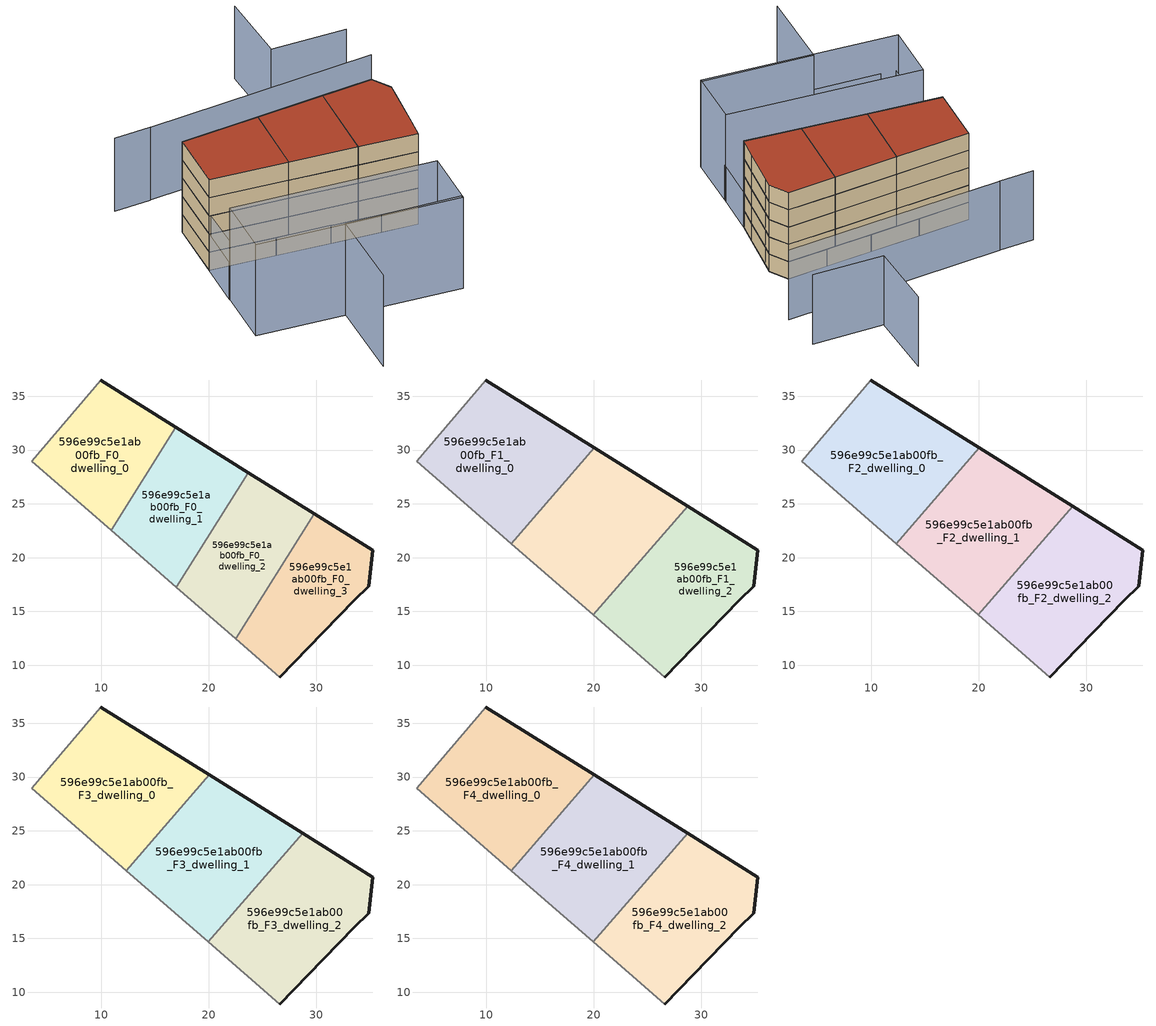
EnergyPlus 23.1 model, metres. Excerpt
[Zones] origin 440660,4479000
596e99c5e1ab00fb_F0_dwelling_0
 floor ground (EU_floor_Construction): 10.9,22.53 16.93,32.14 9.95,36.51 3.51,28.95 z0
 wall outside (EU_wall_Construction): 9.95,36.51 16.93,32.14 z0:3
 wall to 596e99c5e1ab00fb_F0_dwelling_1 (EU_wall_Construction): 16.93,32.14 10.9,22.53 z0:3
 wall adiabatic (EU_wall_Construction): 10.9,22.53 3.51,28.95 9.95,36.51 z0:3
596e99c5e1ab00fb_F0_dwelling_1
 floor ground (EU_floor_Construction): 16.98,17.25 23.67,27.91 16.93,32.14 10.9,22.53 z0
 wall outside (EU_wall_Construction): 16.93,32.14 23.67,27.91 z0:3
 wall to 596e99c5e1ab00fb_F0_dwelling_2 (EU_wall_Construction): 23.67,27.91 16.98,17.25 z0:3
 wall adiabatic (EU_wall_Construction): 16.98,17.25 10.9,22.53 z0:3
596e99c5e1ab00fb_F0_dwelling_2
 floor ground (EU_floor_Construction): 22.51,12.44 29.81,24.07 23.67,27.91 16.98,17.25 z0
 wall outside (EU_wall_Construction): 23.67,27.91 29.81,24.07 z0:3
 wall to 596e99c5e1ab00fb_F0_dwelling_3 (EU_wall_Construction): 29.81,24.07 22.51,12.44 z0:3
 wall adiabatic (EU_wall_Construction): 22.51,12.44 16.98,17.25 z0:3
596e99c5e1ab00fb_F0_dwelling_3
 floor ground (EU_floor_Construction): 29.25,11.6 33.52,16.03 34.84,17.36 35.24,20.66 29.81,24.07 22.51,12.44 26.59,8.9 z0
 wall outside (EU_wall_Construction): 29.81,24.07 35.24,20.66 34.84,17.36 33.52,16.03 29.25,11.6 26.59,8.9 z0:3
 wall adiabatic (EU_wall_Construction): 26.59,8.9 22.51,12.44 z0:3
596e99c5e1ab00fb_F1_dwelling_0
 floor to 596e99c5e1ab00fb_F0_dwelling_0 (EU_floor_Construction): 10.9,22.53 16.93,32.14 9.95,36.51 3.51,28.95 z3
 floor to 596e99c5e1ab00fb_F0_dwelling_1 (EU_floor_Construction): 12.31,21.31 20.03,30.2 16.93,32.14 10.9,22.53 z3
 wall outside (EU_wall_Construction): 9.95,36.51 20.03,30.2 z3:6
 wall to 596e99c5e1ab00fb_F1_dwelling_1 (EU_wall_Construction): 20.03,30.2 12.31,21.31 z3:6
 wall adiabatic (EU_wall_Construction): 12.31,21.31 3.51,28.95 9.95,36.51 z3:6
596e99c5e1ab00fb_F1_dwelling_1
 floor to 596e99c5e1ab00fb_F0_dwelling_2 (EU_floor_Construction): 19.94,14.68 28.7,24.76 23.67,27.91 16.98,17.25 z3
 floor to 596e99c5e1ab00fb_F0_dwelling_1 (EU_floor_Construction): 16.98,17.25 23.67,27.91 20.03,30.2 12.31,21.31 z3
 wall outside (EU_wall_Construction): 20.03,30.2 28.7,24.76 z3:6
 wall to 596e99c5e1ab00fb_F1_dwelling_2 (EU_wall_Construction): 28.7,24.76 19.94,14.68 z3:6
 wall adiabatic (EU_wall_Construction): 19.94,14.68 12.31,21.31 z3:6
596e99c5e1ab00fb_F1_dwelling_2
 floor to 596e99c5e1ab00fb_F0_dwelling_3 (EU_floor_Construction): 29.25,11.6 33.52,16.03 34.84,17.36 35.24,20.66 29.81,24.07 22.51,12.44 26.59,8.9 z3
 floor to 596e99c5e1ab00fb_F0_dwelling_2 (EU_floor_Construction): 22.51,12.44 29.81,24.07 28.7,24.76 19.94,14.68 z3
 wall outside (EU_wall_Construction): 28.7,24.76 35.24,20.66 34.84,17.36 33.52,16.03 29.25,11.6 26.59,8.9 z3:6
 wall adiabatic (EU_wall_Construction): 26.59,8.9 19.94,14.68 z3:6
596e99c5e1ab00fb_F2_dwelling_0
 floor to 596e99c5e1ab00fb_F1_dwelling_0 (EU_floor_Construction): 12.31,21.31 20.03,30.2 9.95,36.51 3.51,28.95 z6
 wall outside (EU_wall_Construction): 9.95,36.51 20.03,30.2 z6:9
 wall to 596e99c5e1ab00fb_F2_dwelling_1 (EU_wall_Construction): 20.03,30.2 12.31,21.31 z6:9
 wall adiabatic (EU_wall_Construction): 12.31,21.31 3.51,28.95 9.95,36.51 z6:9
596e99c5e1ab00fb_F2_dwelling_1
 floor to 596e99c5e1ab00fb_F1_dwelling_1 (EU_floor_Construction): 19.94,14.68 28.7,24.76 20.03,30.2 12.31,21.31 z6
 wall outside (EU_wall_Construction): 20.03,30.2 28.7,24.76 z6:9
 wall to 596e99c5e1ab00fb_F2_dwelling_2 (EU_wall_Construction): 28.7,24.76 19.94,14.68 z6:9
 wall adiabatic (EU_wall_Construction): 19.94,14.68 12.31,21.31 z6:9
596e99c5e1ab00fb_F2_dwelling_2
 floor to 596e99c5e1ab00fb_F1_dwelling_2 (EU_floor_Construction): 29.25,11.6 33.52,16.03 34.84,17.36 35.24,20.66 28.7,24.76 19.94,14.68 26.59,8.9 z6
 wall outside (EU_wall_Construction): 28.7,24.76 35.24,20.66 34.84,17.36 33.52,16.03 29.25,11.6 26.59,8.9 z6:9
 wall adiabatic (EU_wall_Construction): 26.59,8.9 19.94,14.68 z6:9
596e99c5e1ab00fb_F3_dwelling_0
 floor to 596e99c5e1ab00fb_F2_dwelling_0 (EU_floor_Construction): 12.31,21.31 20.03,30.2 9.95,36.51 3.51,28.95 z9
 wall outside (EU_wall_Construction): 9.95,36.51 20.03,30.2 z9:12
 wall to 596e99c5e1ab00fb_F3_dwelling_1 (EU_wall_Construction): 20.03,30.2 12.31,21.31 z9:12
 wall adiabatic (EU_wall_Construction): 12.31,21.31 3.51,28.95 9.95,36.51 z9:12
596e99c5e1ab00fb_F3_dwelling_1
 floor to 596e99c5e1ab00fb_F2_dwelling_1 (EU_floor_Construction): 19.94,14.68 28.7,24.76 20.03,30.2 12.31,21.31 z9
 wall outside (EU_wall_Construction): 20.03,30.2 28.7,24.76 z9:12
 wall to 596e99c5e1ab00fb_F3_dwelling_2 (EU_wall_Construction): 28.7,24.76 19.94,14.68 z9:12
 wall adiabatic (EU_wall_Construction): 19.94,14.68 12.31,21.31 z9:12
596e99c5e1ab00fb_F3_dwelling_2
 floor to 596e99c5e1ab00fb_F2_dwelling_2 (EU_floor_Construction): 29.25,11.6 33.52,16.03 34.84,17.36 35.24,20.66 28.7,24.76 19.94,14.68 26.59,8.9 z9
 wall outside (EU_wall_Construction): 28.7,24.76 35.24,20.66 34.84,17.36 33.52,16.03 29.25,11.6 26.59,8.9 z9:12
 wall adiabatic (EU_wall_Construction): 26.59,8.9 19.94,14.68 z9:12
596e99c5e1ab00fb_F4_dwelling_0
 floor to 596e99c5e1ab00fb_F3_dwelling_0 (EU_floor_Construction): 12.31,21.31 20.03,30.2 9.95,36.51 3.51,28.95 z12
 wall outside (EU_wall_Construction): 9.95,36.51 20.03,30.2 z12:15
 wall to 596e99c5e1ab00fb_F4_dwelling_1 (EU_wall_Construction): 20.03,30.2 12.31,21.31 z12:15
 wall adiabatic (EU_wall_Construction): 12.31,21.31 3.51,28.95 9.95,36.51 z12:15
 roof outside (EU_roof_Construction): 20.03,30.2 12.31,21.31 3.51,28.95 9.95,36.51 z15
596e99c5e1ab00fb_F4_dwelling_1
 floor to 596e99c5e1ab00fb_F3_dwelling_1 (EU_floor_Construction): 19.94,14.68 28.7,24.76 20.03,30.2 12.31,21.31 z12
 wall outside (EU_wall_Construction): 20.03,30.2 28.7,24.76 z12:15
 wall to 596e99c5e1ab00fb_F4_dwelling_2 (EU_wall_Construction): 28.7,24.76 19.94,14.68 z12:15
 wall adiabatic (EU_wall_Construction): 19.94,14.68 12.31,21.31 z12:15
 roof outside (EU_roof_Construction): 28.7,24.76 19.94,14.68 12.31,21.31 20.03,30.2 z15
596e99c5e1ab00fb_F4_dwelling_2
 floor to 596e99c5e1ab00fb_F3_dwelling_2 (EU_floor_Construction): 29.25,11.6 33.52,16.03 34.84,17.36 35.24,20.66 28.7,24.76 19.94,14.68 26.59,8.9 z12
 wall outside (EU_wall_Construction): 28.7,24.76 35.24,20.66 34.84,17.36 33.52,16.03 29.25,11.6 26.59,8.9 z12:15
 wall adiabatic (EU_wall_Construction): 26.59,8.9 19.94,14.68 z12:15
 roof outside (EU_roof_Construction): 35.24,20.66 34.84,17.36 33.52,16.03 29.25,11.6 26.59,8.9 19.94,14.68 28.7,24.76 z15
shading: -5.86,-2.73 2.72,7.67 / 2.72,7.67 16,-3.3 / -7.42,16.05 -1.27,23.29 / -1.27,23.29 21.98,3.57 / 21.98,3.57 15.83,-3.67 / 15.83,-3.67 -7.42,16.05 z0:15; -5.3,14.29 6.05,4.92 / 9.95,36.52 -7.07,15.76 z0:9; 3.51,28.95 26.6,8.88 / 26.6,8.88 21.72,3.26 / 21.72,3.26 -1.37,23.33 / -1.37,23.33 3.51,28.95 z0:6; 48.22,31.34 39.19,38.12 / 39.19,38.12 46.12,47.35 / 44.36,25.43 14.75,44.07 / 14.83,43.96 10.22,47.04 z0:12
[Building]
EU S2 Campaign: North Axis=0; Terrain=City; Solar Distribution=FullExterior
[Site:Location]
Madrid: Latitude=40.5; Longitude=-3.5; Time Zone=1; Elevation=609
[SizingPeriod:WeatherFileDays]
AnnualSizingPeriod: Begin Month=1; Begin Day of Month=1; End Month=12; End Day of Month=31; Day of Week for Start Day=Monday; Use Weather File Daylight Saving Period=No; Use Weather File Rain and Snow Indicators=No
[MATERIAL]
EU_InternalMass_Material: Roughness=MediumRough; Thickness=0.1; Conductivity=1; Density=1800; Specific Heat=900; Thermal Absorptance=0.9; Solar Absorptance=0.7; Visible Absorptance=0.7
[MATERIAL:NOMASS] Roughness=MediumRough; Thermal Absorptance=0.9; Solar Absorptance=0.7; Visible Absorptance=0.7
Name | Thermal Resistance
EU_wall_NoMass | 0.609216
EU_roof_NoMass | 0.513268
EU_floor_NoMass | 0.568163
[CONSTRUCTION]
EU_wall_Construction: EU_wall_NoMass
EU_roof_Construction: EU_roof_NoMass
EU_floor_Construction: EU_floor_NoMass
EU_InternalMass_Construction: EU_InternalMass_Material
[ZONE] Type=1; Multiplier=1; Ceiling Height=autocalculate; Floor Area=autocalculate; Part of Total Floor Area=Yes
Name | Volume
596e99c5e1ab00fb_F0_dwelling_0 | 285.919
596e99c5e1ab00fb_F1_dwelling_0; 596e99c5e1ab00fb_F2_dwelling_0; 596e99c5e1ab00fb_F3_dwelling_0; 596e99c5e1ab00fb_F4_dwelling_0 | 381.21
596e99c5e1ab00fb_F0_dwelling_1 | 285.885
596e99c5e1ab00fb_F1_dwelling_1; 596e99c5e1ab00fb_F2_dwelling_1; 596e99c5e1ab00fb_F3_dwelling_1; 596e99c5e1ab00fb_F4_dwelling_1 | 381.212
596e99c5e1ab00fb_F0_dwelling_2 | 285.915
596e99c5e1ab00fb_F1_dwelling_2; 596e99c5e1ab00fb_F2_dwelling_2; 596e99c5e1ab00fb_F3_dwelling_2; 596e99c5e1ab00fb_F4_dwelling_2 | 381.184
596e99c5e1ab00fb_F0_dwelling_3 | 285.88
[INTERNALMASS] Construction=EU_InternalMass_Construction
Name | Zone or ZoneList | Surface Area
596e99c5e1ab00fb_F0_dwelling_0_EU_InternalMass | 596e99c5e1ab00fb_F0_dwelling_0 | 95.3064
596e99c5e1ab00fb_F0_dwelling_1_EU_InternalMass | 596e99c5e1ab00fb_F0_dwelling_1 | 95.2951
596e99c5e1ab00fb_F0_dwelling_2_EU_InternalMass | 596e99c5e1ab00fb_F0_dwelling_2 | 95.3048
596e99c5e1ab00fb_F0_dwelling_3_EU_InternalMass | 596e99c5e1ab00fb_F0_dwelling_3 | 95.293
596e99c5e1ab00fb_F1_dwelling_0_EU_InternalMass | 596e99c5e1ab00fb_F1_dwelling_0 | 127.07
596e99c5e1ab00fb_F1_dwelling_1_EU_InternalMass | 596e99c5e1ab00fb_F1_dwelling_1 | 127.071
596e99c5e1ab00fb_F1_dwelling_2_EU_InternalMass | 596e99c5e1ab00fb_F1_dwelling_2 | 127.061
596e99c5e1ab00fb_F2_dwelling_0_EU_InternalMass | 596e99c5e1ab00fb_F2_dwelling_0 | 127.07
596e99c5e1ab00fb_F2_dwelling_1_EU_InternalMass | 596e99c5e1ab00fb_F2_dwelling_1 | 127.071
596e99c5e1ab00fb_F2_dwelling_2_EU_InternalMass | 596e99c5e1ab00fb_F2_dwelling_2 | 127.061
596e99c5e1ab00fb_F3_dwelling_0_EU_InternalMass | 596e99c5e1ab00fb_F3_dwelling_0 | 127.07
596e99c5e1ab00fb_F3_dwelling_1_EU_InternalMass | 596e99c5e1ab00fb_F3_dwelling_1 | 127.071
596e99c5e1ab00fb_F3_dwelling_2_EU_InternalMass | 596e99c5e1ab00fb_F3_dwelling_2 | 127.061
596e99c5e1ab00fb_F4_dwelling_0_EU_InternalMass | 596e99c5e1ab00fb_F4_dwelling_0 | 127.07
596e99c5e1ab00fb_F4_dwelling_1_EU_InternalMass | 596e99c5e1ab00fb_F4_dwelling_1 | 127.071
596e99c5e1ab00fb_F4_dwelling_2_EU_InternalMass | 596e99c5e1ab00fb_F4_dwelling_2 | 127.061
[OTHEREQUIPMENT] Fuel Type=Electricity; Design Level Calculation Method=Watts/Area; Power per Zone Floor Area=1; Fraction Latent=0; Fraction Radiant=0; Fraction Lost=0; Carbon Dioxide Generation Rate=0; EndUse Subcategory=EU_Step8_InternalGains
Name | Zone or ZoneList or Space or SpaceList | Schedule
EU_Step8_InternalGain_596e99c5e1ab00fb_F0_dwelling_0_f000 | 596e99c5e1ab00fb_F0_dwelling_0 | EU_Step8_GainSchedule_596e99c5e1ab00fb_F0_dwelling_0_f000
EU_Step8_InternalGain_596e99c5e1ab00fb_F0_dwelling_1_f000 | 596e99c5e1ab00fb_F0_dwelling_1 | EU_Step8_GainSchedule_596e99c5e1ab00fb_F0_dwelling_1_f000
EU_Step8_InternalGain_596e99c5e1ab00fb_F0_dwelling_2_f000 | 596e99c5e1ab00fb_F0_dwelling_2 | EU_Step8_GainSchedule_596e99c5e1ab00fb_F0_dwelling_2_f000
EU_Step8_InternalGain_596e99c5e1ab00fb_F0_dwelling_3_f000 | 596e99c5e1ab00fb_F0_dwelling_3 | EU_Step8_GainSchedule_596e99c5e1ab00fb_F0_dwelling_3_f000
EU_Step8_InternalGain_596e99c5e1ab00fb_F1_dwelling_0_f000 | 596e99c5e1ab00fb_F1_dwelling_0 | EU_Step8_GainSchedule_596e99c5e1ab00fb_F1_dwelling_0_f000
EU_Step8_InternalGain_596e99c5e1ab00fb_F1_dwelling_1_f000 | 596e99c5e1ab00fb_F1_dwelling_1 | EU_Step8_GainSchedule_596e99c5e1ab00fb_F1_dwelling_1_f000
EU_Step8_InternalGain_596e99c5e1ab00fb_F1_dwelling_2_f000 | 596e99c5e1ab00fb_F1_dwelling_2 | EU_Step8_GainSchedule_596e99c5e1ab00fb_F1_dwelling_2_f000
EU_Step8_InternalGain_596e99c5e1ab00fb_F2_dwelling_0_f000 | 596e99c5e1ab00fb_F2_dwelling_0 | EU_Step8_GainSchedule_596e99c5e1ab00fb_F2_dwelling_0_f000
EU_Step8_InternalGain_596e99c5e1ab00fb_F2_dwelling_1_f000 | 596e99c5e1ab00fb_F2_dwelling_1 | EU_Step8_GainSchedule_596e99c5e1ab00fb_F2_dwelling_1_f000
EU_Step8_InternalGain_596e99c5e1ab00fb_F2_dwelling_2_f000 | 596e99c5e1ab00fb_F2_dwelling_2 | EU_Step8_GainSchedule_596e99c5e1ab00fb_F2_dwelling_2_f000
EU_Step8_InternalGain_596e99c5e1ab00fb_F3_dwelling_0_f000 | 596e99c5e1ab00fb_F3_dwelling_0 | EU_Step8_GainSchedule_596e99c5e1ab00fb_F3_dwelling_0_f000
EU_Step8_InternalGain_596e99c5e1ab00fb_F3_dwelling_1_f000 | 596e99c5e1ab00fb_F3_dwelling_1 | EU_Step8_GainSchedule_596e99c5e1ab00fb_F3_dwelling_1_f000
EU_Step8_InternalGain_596e99c5e1ab00fb_F3_dwelling_2_f000 | 596e99c5e1ab00fb_F3_dwelling_2 | EU_Step8_GainSchedule_596e99c5e1ab00fb_F3_dwelling_2_f000
EU_Step8_InternalGain_596e99c5e1ab00fb_F4_dwelling_0_f000 | 596e99c5e1ab00fb_F4_dwelling_0 | EU_Step8_GainSchedule_596e99c5e1ab00fb_F4_dwelling_0_f000
EU_Step8_InternalGain_596e99c5e1ab00fb_F4_dwelling_1_f000 | 596e99c5e1ab00fb_F4_dwelling_1 | EU_Step8_GainSchedule_596e99c5e1ab00fb_F4_dwelling_1_f000
EU_Step8_InternalGain_596e99c5e1ab00fb_F4_dwelling_2_f000 | 596e99c5e1ab00fb_F4_dwelling_2 | EU_Step8_GainSchedule_596e99c5e1ab00fb_F4_dwelling_2_f000
[ZONEVENTILATION:DESIGNFLOWRATE] Schedule=EU_AlwaysOn; Design Flow Rate Calculation Method=AirChanges/Hour; Air Changes per Hour=0.752966; Ventilation Type=Natural; Fan Pressure Rise=0; Fan Total Efficiency=1; Constant Term Coefficient=1; Temperature Term Coefficient=0; Velocity Term Coefficient=0; Velocity Squared Term Coefficient=0; Minimum Indoor Temperature=-100; Maximum Indoor Temperature=100; Delta Temperature=-100; Minimum Outdoor Temperature=-100; Maximum Outdoor Temperature=100; Maximum Wind Speed=40
Name | Zone or ZoneList or Space or SpaceList
EU_ConstantAir_596e99c5e1ab00fb_F0_dwelling_0 | 596e99c5e1ab00fb_F0_dwelling_0
EU_ConstantAir_596e99c5e1ab00fb_F0_dwelling_1 | 596e99c5e1ab00fb_F0_dwelling_1
EU_ConstantAir_596e99c5e1ab00fb_F0_dwelling_2 | 596e99c5e1ab00fb_F0_dwelling_2
EU_ConstantAir_596e99c5e1ab00fb_F0_dwelling_3 | 596e99c5e1ab00fb_F0_dwelling_3
EU_ConstantAir_596e99c5e1ab00fb_F1_dwelling_0 | 596e99c5e1ab00fb_F1_dwelling_0
EU_ConstantAir_596e99c5e1ab00fb_F1_dwelling_1 | 596e99c5e1ab00fb_F1_dwelling_1
EU_ConstantAir_596e99c5e1ab00fb_F1_dwelling_2 | 596e99c5e1ab00fb_F1_dwelling_2
EU_ConstantAir_596e99c5e1ab00fb_F2_dwelling_0 | 596e99c5e1ab00fb_F2_dwelling_0
EU_ConstantAir_596e99c5e1ab00fb_F2_dwelling_1 | 596e99c5e1ab00fb_F2_dwelling_1
EU_ConstantAir_596e99c5e1ab00fb_F2_dwelling_2 | 596e99c5e1ab00fb_F2_dwelling_2
EU_ConstantAir_596e99c5e1ab00fb_F3_dwelling_0 | 596e99c5e1ab00fb_F3_dwelling_0
EU_ConstantAir_596e99c5e1ab00fb_F3_dwelling_1 | 596e99c5e1ab00fb_F3_dwelling_1
EU_ConstantAir_596e99c5e1ab00fb_F3_dwelling_2 | 596e99c5e1ab00fb_F3_dwelling_2
EU_ConstantAir_596e99c5e1ab00fb_F4_dwelling_0 | 596e99c5e1ab00fb_F4_dwelling_0
EU_ConstantAir_596e99c5e1ab00fb_F4_dwelling_1 | 596e99c5e1ab00fb_F4_dwelling_1
EU_ConstantAir_596e99c5e1ab00fb_F4_dwelling_2 | 596e99c5e1ab00fb_F4_dwelling_2
[HVACTEMPLATE:THERMOSTAT] Constant Heating Setpoint=20; Constant Cooling Setpoint=50
EU_HeatOnly_596e99c5e1ab00fb_F0_dwelling_0; EU_HeatOnly_596e99c5e1ab00fb_F0_dwelling_1; EU_HeatOnly_596e99c5e1ab00fb_F0_dwelling_2; EU_HeatOnly_596e99c5e1ab00fb_F0_dwelling_3; EU_HeatOnly_596e99c5e1ab00fb_F1_dwelling_0; EU_HeatOnly_596e99c5e1ab00fb_F1_dwelling_1; EU_HeatOnly_596e99c5e1ab00fb_F1_dwelling_2; EU_HeatOnly_596e99c5e1ab00fb_F2_dwelling_0; EU_HeatOnly_596e99c5e1ab00fb_F2_dwelling_1; EU_HeatOnly_596e99c5e1ab00fb_F2_dwelling_2; EU_HeatOnly_596e99c5e1ab00fb_F3_dwelling_0; EU_HeatOnly_596e99c5e1ab00fb_F3_dwelling_1; EU_HeatOnly_596e99c5e1ab00fb_F3_dwelling_2; EU_HeatOnly_596e99c5e1ab00fb_F4_dwelling_0; EU_HeatOnly_596e99c5e1ab00fb_F4_dwelling_1; EU_HeatOnly_596e99c5e1ab00fb_F4_dwelling_2
[HVACTEMPLATE:ZONE:IDEALLOADSAIRSYSTEM] System Availability Schedule=EU_AlwaysOn; Maximum Heating Supply Air Temperature=50; Minimum Cooling Supply Air Temperature=13; Maximum Heating Supply Air Humidity Ratio=0.0156; Minimum Cooling Supply Air Humidity Ratio=0.0077; Heating Limit=NoLimit; Cooling Limit=NoLimit; Heating Availability Schedule=EU_AlwaysOn; Cooling Availability Schedule=EU_CoolingOff; Dehumidification Control Type=ConstantSensibleHeatRatio; Cooling Sensible Heat Ratio=0.7; Dehumidification Setpoint=60; Humidification Control Type=None; Humidification Setpoint=30; Outdoor Air Method=None; Outdoor Air Flow Rate per Person=0.00944; Outdoor Air Flow Rate per Zone Floor Area=0; Outdoor Air Flow Rate per Zone=0; Demand Controlled Ventilation Type=None; Outdoor Air Economizer Type=NoEconomizer; Heat Recovery Type=None; Sensible Heat Recovery Effectiveness=0.7; Latent Heat Recovery Effectiveness=0.65
Name | Template Thermostat
596e99c5e1ab00fb_F0_dwelling_0 | EU_HeatOnly_596e99c5e1ab00fb_F0_dwelling_0
596e99c5e1ab00fb_F0_dwelling_1 | EU_HeatOnly_596e99c5e1ab00fb_F0_dwelling_1
596e99c5e1ab00fb_F0_dwelling_2 | EU_HeatOnly_596e99c5e1ab00fb_F0_dwelling_2
596e99c5e1ab00fb_F0_dwelling_3 | EU_HeatOnly_596e99c5e1ab00fb_F0_dwelling_3
596e99c5e1ab00fb_F1_dwelling_0 | EU_HeatOnly_596e99c5e1ab00fb_F1_dwelling_0
596e99c5e1ab00fb_F1_dwelling_1 | EU_HeatOnly_596e99c5e1ab00fb_F1_dwelling_1
596e99c5e1ab00fb_F1_dwelling_2 | EU_HeatOnly_596e99c5e1ab00fb_F1_dwelling_2
596e99c5e1ab00fb_F2_dwelling_0 | EU_HeatOnly_596e99c5e1ab00fb_F2_dwelling_0
596e99c5e1ab00fb_F2_dwelling_1 | EU_HeatOnly_596e99c5e1ab00fb_F2_dwelling_1
596e99c5e1ab00fb_F2_dwelling_2 | EU_HeatOnly_596e99c5e1ab00fb_F2_dwelling_2
596e99c5e1ab00fb_F3_dwelling_0 | EU_HeatOnly_596e99c5e1ab00fb_F3_dwelling_0
596e99c5e1ab00fb_F3_dwelling_1 | EU_HeatOnly_596e99c5e1ab00fb_F3_dwelling_1
596e99c5e1ab00fb_F3_dwelling_2 | EU_HeatOnly_596e99c5e1ab00fb_F3_dwelling_2
596e99c5e1ab00fb_F4_dwelling_0 | EU_HeatOnly_596e99c5e1ab00fb_F4_dwelling_0
596e99c5e1ab00fb_F4_dwelling_1 | EU_HeatOnly_596e99c5e1ab00fb_F4_dwelling_1
596e99c5e1ab00fb_F4_dwelling_2 | EU_HeatOnly_596e99c5e1ab00fb_F4_dwelling_2
[SIZING:ZONE] Zone Cooling Design Supply Air Temperature Input Method=SupplyAirTemperature; Zone Cooling Design Supply Air Temperature=13; Zone Heating Design Supply Air Temperature Input Method=SupplyAirTemperature; Zone Heating Design Supply Air Temperature=50; Zone Cooling Design Supply Air Humidity Ratio=0.008; Zone Heating Design Supply Air Humidity Ratio=0.008; Cooling Design Air Flow Method=DesignDay; Cooling Design Air Flow Rate=0; Cooling Minimum Air Flow per Zone Floor Area=0.000762; Cooling Minimum Air Flow=0; Cooling Minimum Air Flow Fraction=0.2; Heating Design Air Flow Method=DesignDay; Heating Design Air Flow Rate=0; Heating Maximum Air Flow per Zone Floor Area=0.002032; Heating Maximum Air Flow=0.141576; Heating Maximum Air Flow Fraction=0.3; Account for Dedicated Outdoor Air System=No; Dedicated Outdoor Air System Control Strategy=NeutralSupplyAir; Dedicated Outdoor Air Low Setpoint Temperature for Design=autosize; Dedicated Outdoor Air High Setpoint Temperature for Design=autosize; Zone Load Sizing Method=Sensible Load Only No Latent Load; Zone Latent Cooling Design Supply Air Humidity Ratio Input Method=HumidityRatioDifference; Zone Cooling Design Supply Air Humidity Ratio Difference=0.005; Zone Latent Heating Design Supply Air Humidity Ratio Input Method=HumidityRatioDifference; Zone Humidification Design Supply Air Humidity Ratio Difference=0.005
596e99c5e1ab00fb_F0_dwelling_0; 596e99c5e1ab00fb_F0_dwelling_1; 596e99c5e1ab00fb_F0_dwelling_2; 596e99c5e1ab00fb_F0_dwelling_3; 596e99c5e1ab00fb_F1_dwelling_0; 596e99c5e1ab00fb_F1_dwelling_1; 596e99c5e1ab00fb_F1_dwelling_2; 596e99c5e1ab00fb_F2_dwelling_0; 596e99c5e1ab00fb_F2_dwelling_1; 596e99c5e1ab00fb_F2_dwelling_2; 596e99c5e1ab00fb_F3_dwelling_0; 596e99c5e1ab00fb_F3_dwelling_1; 596e99c5e1ab00fb_F3_dwelling_2; 596e99c5e1ab00fb_F4_dwelling_0; 596e99c5e1ab00fb_F4_dwelling_1; 596e99c5e1ab00fb_F4_dwelling_2
[SCHEDULE:CONSTANT]
Name | Hourly Value
EU_AlwaysOn | 1
EU_CoolingOff | 0
[SCHEDULE:FILE] Column Number=1; Rows to Skip at Top=0; Number of Hours of Data=8760; Column Separator=Comma; Interpolate to Timestep=No; Minutes per Item=60; Adjust Schedule for Daylight Savings=Yes
Name | File
EU_Step8_GainSchedule_596e99c5e1ab00fb_F0_dwelling_0_f000 | ../../schedules/596e99c5e1ab00fb/596e99c5e1ab00fb_F0_dwelling_0_f000_gain.csv
EU_Step8_GainSchedule_596e99c5e1ab00fb_F0_dwelling_1_f000 | ../../schedules/596e99c5e1ab00fb/596e99c5e1ab00fb_F0_dwelling_1_f000_gain.csv
EU_Step8_GainSchedule_596e99c5e1ab00fb_F0_dwelling_2_f000 | ../../schedules/596e99c5e1ab00fb/596e99c5e1ab00fb_F0_dwelling_2_f000_gain.csv
EU_Step8_GainSchedule_596e99c5e1ab00fb_F0_dwelling_3_f000 | ../../schedules/596e99c5e1ab00fb/596e99c5e1ab00fb_F0_dwelling_3_f000_gain.csv
EU_Step8_GainSchedule_596e99c5e1ab00fb_F1_dwelling_0_f000 | ../../schedules/596e99c5e1ab00fb/596e99c5e1ab00fb_F1_dwelling_0_f000_gain.csv
EU_Step8_GainSchedule_596e99c5e1ab00fb_F1_dwelling_1_f000 | ../../schedules/596e99c5e1ab00fb/596e99c5e1ab00fb_F1_dwelling_1_f000_gain.csv
EU_Step8_GainSchedule_596e99c5e1ab00fb_F1_dwelling_2_f000 | ../../schedules/596e99c5e1ab00fb/596e99c5e1ab00fb_F1_dwelling_2_f000_gain.csv
EU_Step8_GainSchedule_596e99c5e1ab00fb_F2_dwelling_0_f000 | ../../schedules/596e99c5e1ab00fb/596e99c5e1ab00fb_F2_dwelling_0_f000_gain.csv
EU_Step8_GainSchedule_596e99c5e1ab00fb_F2_dwelling_1_f000 | ../../schedules/596e99c5e1ab00fb/596e99c5e1ab00fb_F2_dwelling_1_f000_gain.csv
EU_Step8_GainSchedule_596e99c5e1ab00fb_F2_dwelling_2_f000 | ../../schedules/596e99c5e1ab00fb/596e99c5e1ab00fb_F2_dwelling_2_f000_gain.csv
EU_Step8_GainSchedule_596e99c5e1ab00fb_F3_dwelling_0_f000 | ../../schedules/596e99c5e1ab00fb/596e99c5e1ab00fb_F3_dwelling_0_f000_gain.csv
EU_Step8_GainSchedule_596e99c5e1ab00fb_F3_dwelling_1_f000 | ../../schedules/596e99c5e1ab00fb/596e99c5e1ab00fb_F3_dwelling_1_f000_gain.csv
EU_Step8_GainSchedule_596e99c5e1ab00fb_F3_dwelling_2_f000 | ../../schedules/596e99c5e1ab00fb/596e99c5e1ab00fb_F3_dwelling_2_f000_gain.csv
EU_Step8_GainSchedule_596e99c5e1ab00fb_F4_dwelling_0_f000 | ../../schedules/596e99c5e1ab00fb/596e99c5e1ab00fb_F4_dwelling_0_f000_gain.csv
EU_Step8_GainSchedule_596e99c5e1ab00fb_F4_dwelling_1_f000 | ../../schedules/596e99c5e1ab00fb/596e99c5e1ab00fb_F4_dwelling_1_f000_gain.csv
EU_Step8_GainSchedule_596e99c5e1ab00fb_F4_dwelling_2_f000 | ../../schedules/596e99c5e1ab00fb/596e99c5e1ab00fb_F4_dwelling_2_f000_gain.csv
